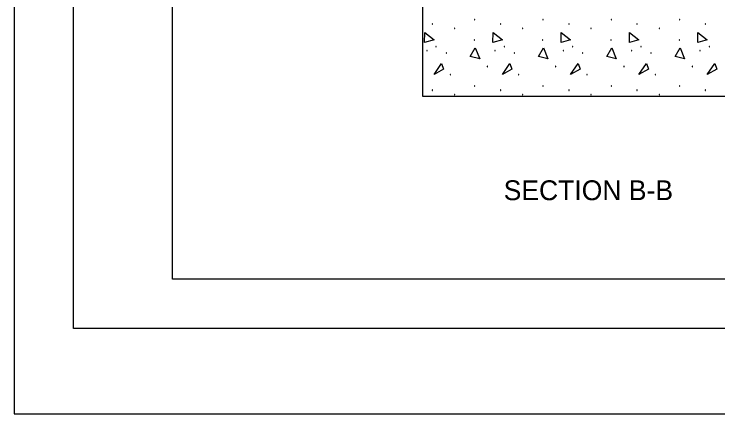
# Model space of a CAD drawing. Extents: x -893 to 867, y -474 to 712.
# Drawn here: x -893.5 to -538.4, y -474 to -272.5 of the extents above; entities that cross this region are included whole.
import ezdxf

# ---------------------------------------------------------------- set-up
doc = ezdxf.new("R2010")
doc.units = 0
for name, color, linetype in [('36 Drainage', 7, 'Continuous'), ('57 Undefined', 7, 'Continuous'), ('60 Nongeo Data', 7, 'Continuous'), ('border_PLOTTING-ELEMENTS', 7, 'Continuous'), ('border_rw_22x34_Cut_Lines', 7, 'Continuous'), ('border_SHEET', 7, 'Continuous')]:
    doc.layers.add(name, color=color, linetype=linetype)

msp = doc.modelspace()

# ---------------------------------------------------------------- linework, layer by layer
at = {"layer": '36 Drainage'}
for points in [[(-661.17, -275.39), (-661, -275.39), (-661, -275.23), (-661.17, -275.23), (-661.17, -275.39)], [(-626.72, -275.39), (-626.55, -275.39), (-626.55, -275.23), (-626.72, -275.23), (-626.72, -275.39)], [(-592.27, -275.39), (-592.1, -275.39), (-592.1, -275.23), (-592.27, -275.23), (-592.27, -275.39)], [(-557.81, -275.39), (-557.65, -275.39), (-557.65, -275.23), (-557.81, -275.23), (-557.81, -275.39)], [(-682.55, -277.5), (-682.38, -277.5), (-682.38, -277.34), (-682.55, -277.34), (-682.55, -277.5)], [(-671.33, -279.78), (-671.16, -279.78), (-671.16, -279.62), (-671.33, -279.62), (-671.33, -279.78)], [(-648.1, -277.5), (-647.93, -277.5), (-647.93, -277.34), (-648.1, -277.34), (-648.1, -277.5)], [(-636.88, -279.78), (-636.71, -279.78), (-636.71, -279.62), (-636.88, -279.62), (-636.88, -279.78)], [(-613.65, -277.5), (-613.48, -277.5), (-613.48, -277.34), (-613.65, -277.34), (-613.65, -277.5)], [(-602.43, -279.78), (-602.26, -279.78), (-602.26, -279.62), (-602.43, -279.62), (-602.43, -279.78)], [(-579.2, -277.5), (-579.03, -277.5), (-579.03, -277.34), (-579.2, -277.34), (-579.2, -277.5)], [(-567.98, -279.78), (-567.81, -279.78), (-567.81, -279.62), (-567.98, -279.62), (-567.98, -279.78)], [(-544.75, -277.5), (-544.58, -277.5), (-544.58, -277.34), (-544.75, -277.34), (-544.75, -277.5)], [(-686.32, -286.73), (-686.28, -281.77), (-681.56, -285.43), (-686.32, -286.73)], [(-651.87, -286.73), (-651.83, -281.77), (-647.11, -285.43), (-651.87, -286.73)], [(-617.42, -286.73), (-617.38, -281.77), (-612.66, -285.43), (-617.42, -286.73)], [(-582.97, -286.73), (-582.93, -281.77), (-578.21, -285.43), (-582.97, -286.73)], [(-548.52, -286.73), (-548.48, -281.77), (-543.76, -285.43), (-548.52, -286.73)], [(-661.33, -285.62), (-661.16, -285.62), (-661.16, -285.45), (-661.33, -285.45), (-661.33, -285.62)], [(-626.88, -285.62), (-626.71, -285.62), (-626.71, -285.45), (-626.88, -285.45), (-626.88, -285.62)], [(-592.43, -285.62), (-592.26, -285.62), (-592.26, -285.45), (-592.43, -285.45), (-592.43, -285.62)], [(-557.98, -285.62), (-557.81, -285.62), (-557.81, -285.45), (-557.98, -285.45), (-557.98, -285.62)], [(-685.28, -291.01), (-685.11, -291.01), (-685.11, -290.84), (-685.28, -290.84), (-685.28, -291.01)], [(-680.64, -288.98), (-680.47, -288.98), (-680.47, -288.81), (-680.64, -288.81), (-680.64, -288.98)], [(-663.31, -293.77), (-660.8, -289.49), (-658.54, -295.02), (-663.31, -293.77)], [(-650.83, -291.01), (-650.66, -291.01), (-650.66, -290.84), (-650.83, -290.84), (-650.83, -291.01)], [(-646.19, -288.98), (-646.02, -288.98), (-646.02, -288.81), (-646.19, -288.81), (-646.19, -288.98)], [(-628.86, -293.77), (-626.35, -289.49), (-624.09, -295.02), (-628.86, -293.77)], [(-616.38, -291.01), (-616.21, -291.01), (-616.21, -290.84), (-616.38, -290.84), (-616.38, -291.01)], [(-611.74, -288.98), (-611.57, -288.98), (-611.57, -288.81), (-611.74, -288.81), (-611.74, -288.98)], [(-594.41, -293.77), (-591.9, -289.49), (-589.63, -295.02), (-594.41, -293.77)], [(-581.93, -291.01), (-581.76, -291.01), (-581.76, -290.84), (-581.93, -290.84), (-581.93, -291.01)], [(-577.29, -288.98), (-577.12, -288.98), (-577.12, -288.81), (-577.29, -288.81), (-577.29, -288.98)], [(-559.96, -293.77), (-557.45, -289.49), (-555.18, -295.02), (-559.96, -293.77)], [(-547.48, -291.01), (-547.31, -291.01), (-547.31, -290.84), (-547.48, -290.84), (-547.48, -291.01)], [(-542.84, -288.98), (-542.67, -288.98), (-542.67, -288.81), (-542.84, -288.81), (-542.84, -288.98)], [(-675.53, -292.24), (-675.36, -292.24), (-675.36, -292.08), (-675.53, -292.08), (-675.53, -292.24)], [(-641.08, -292.24), (-640.91, -292.24), (-640.91, -292.08), (-641.08, -292.08), (-641.08, -292.24)], [(-606.63, -292.24), (-606.46, -292.24), (-606.46, -292.08), (-606.63, -292.08), (-606.63, -292.24)], [(-572.18, -292.24), (-572.01, -292.24), (-572.01, -292.08), (-572.18, -292.08), (-572.18, -292.24)], [(-681.56, -302.99), (-677.79, -297.46), (-676.79, -300.23), (-681.56, -302.99)], [(-647.11, -302.99), (-643.34, -297.46), (-642.34, -300.23), (-647.11, -302.99)], [(-612.66, -302.99), (-608.89, -297.46), (-607.88, -300.23), (-612.66, -302.99)], [(-578.21, -302.99), (-574.44, -297.46), (-573.43, -300.23), (-578.21, -302.99)], [(-543.76, -302.99), (-539.99, -297.46), (-538.98, -300.23), (-543.76, -302.99)], [(-654.76, -298.98), (-654.59, -298.98), (-654.59, -298.81), (-654.76, -298.81), (-654.76, -298.98)], [(-620.31, -298.98), (-620.14, -298.98), (-620.14, -298.81), (-620.31, -298.81), (-620.31, -298.98)], [(-585.85, -298.98), (-585.69, -298.98), (-585.69, -298.81), (-585.85, -298.81), (-585.85, -298.98)], [(-551.4, -298.98), (-551.24, -298.98), (-551.24, -298.81), (-551.4, -298.81), (-551.4, -298.98)], [(-673.42, -303.12), (-673.25, -303.12), (-673.25, -302.95), (-673.42, -302.95), (-673.42, -303.12)], [(-638.97, -303.12), (-638.8, -303.12), (-638.8, -302.95), (-638.97, -302.95), (-638.97, -303.12)], [(-604.52, -303.12), (-604.35, -303.12), (-604.35, -302.95), (-604.52, -302.95), (-604.52, -303.12)], [(-570.07, -303.12), (-569.9, -303.12), (-569.9, -302.95), (-570.07, -302.95), (-570.07, -303.12)], [(-661.17, -308.8), (-661, -308.8), (-661, -308.63), (-661.17, -308.63), (-661.17, -308.8)], [(-626.72, -308.8), (-626.55, -308.8), (-626.55, -308.63), (-626.72, -308.63), (-626.72, -308.8)], [(-592.27, -308.8), (-592.1, -308.8), (-592.1, -308.63), (-592.27, -308.63), (-592.27, -308.8)], [(-557.81, -308.8), (-557.65, -308.8), (-557.65, -308.63), (-557.81, -308.63), (-557.81, -308.8)], [(-682.55, -310.91), (-682.38, -310.91), (-682.38, -310.74), (-682.55, -310.74), (-682.55, -310.91)], [(-648.1, -310.91), (-647.93, -310.91), (-647.93, -310.74), (-648.1, -310.74), (-648.1, -310.91)], [(-613.65, -310.91), (-613.48, -310.91), (-613.48, -310.74), (-613.65, -310.74), (-613.65, -310.91)], [(-579.2, -310.91), (-579.03, -310.91), (-579.03, -310.74), (-579.2, -310.74), (-579.2, -310.91)], [(-544.75, -310.91), (-544.58, -310.91), (-544.58, -310.74), (-544.75, -310.74), (-544.75, -310.91)], [(-671.33, -313.19), (-671.16, -313.19), (-671.16, -313.02), (-671.33, -313.02), (-671.33, -313.19)], [(-636.88, -313.19), (-636.71, -313.19), (-636.71, -313.02), (-636.88, -313.02), (-636.88, -313.19)], [(-602.43, -313.19), (-602.26, -313.19), (-602.26, -313.02), (-602.43, -313.02), (-602.43, -313.19)], [(-567.98, -313.19), (-567.81, -313.19), (-567.81, -313.02), (-567.98, -313.02), (-567.98, -313.19)]]:
    msp.add_lwpolyline(points, dxfattribs=at)
at = {"layer": '60 Nongeo Data'}
for p, q in [((-687.41, -80.55), (-687.41, -313.86)), ((-687.41, -313.86), (-507.41, -313.86))]:
    msp.add_line(p, q, dxfattribs=at)
at = {"layer": 'border_PLOTTING-ELEMENTS'}
for points in [[(-893.46, -474.04), (866.54, -474.04), (866.54, 711.96), (-893.46, 711.96)], [(-863.46, 668.96), (836.54, 668.96), (836.54, -431.04), (-863.46, -431.04)]]:
    msp.add_lwpolyline(points, close=True, dxfattribs=at)
at = {"layer": 'border_rw_22x34_Cut_Lines'}
msp.add_lwpolyline([(-863.46, 668.96), (836.54, 668.96), (836.54, -431.04), (-863.46, -431.04)], close=True, dxfattribs=at)
at = {"layer": 'border_SHEET'}
for p, q in [((-813.46, -406.05), (-813.46, 643.95)), ((811.54, -406.05), (-813.46, -406.05))]:
    msp.add_line(p, q, dxfattribs=at)

# ---------------------------------------------------------------- texts
at = {"layer": '57 Undefined'}
msp.add_text('SECTION B-B', height=10, dxfattribs=at).set_placement((-646.45, -366.28))

doc.saveas('drawing.dxf')
